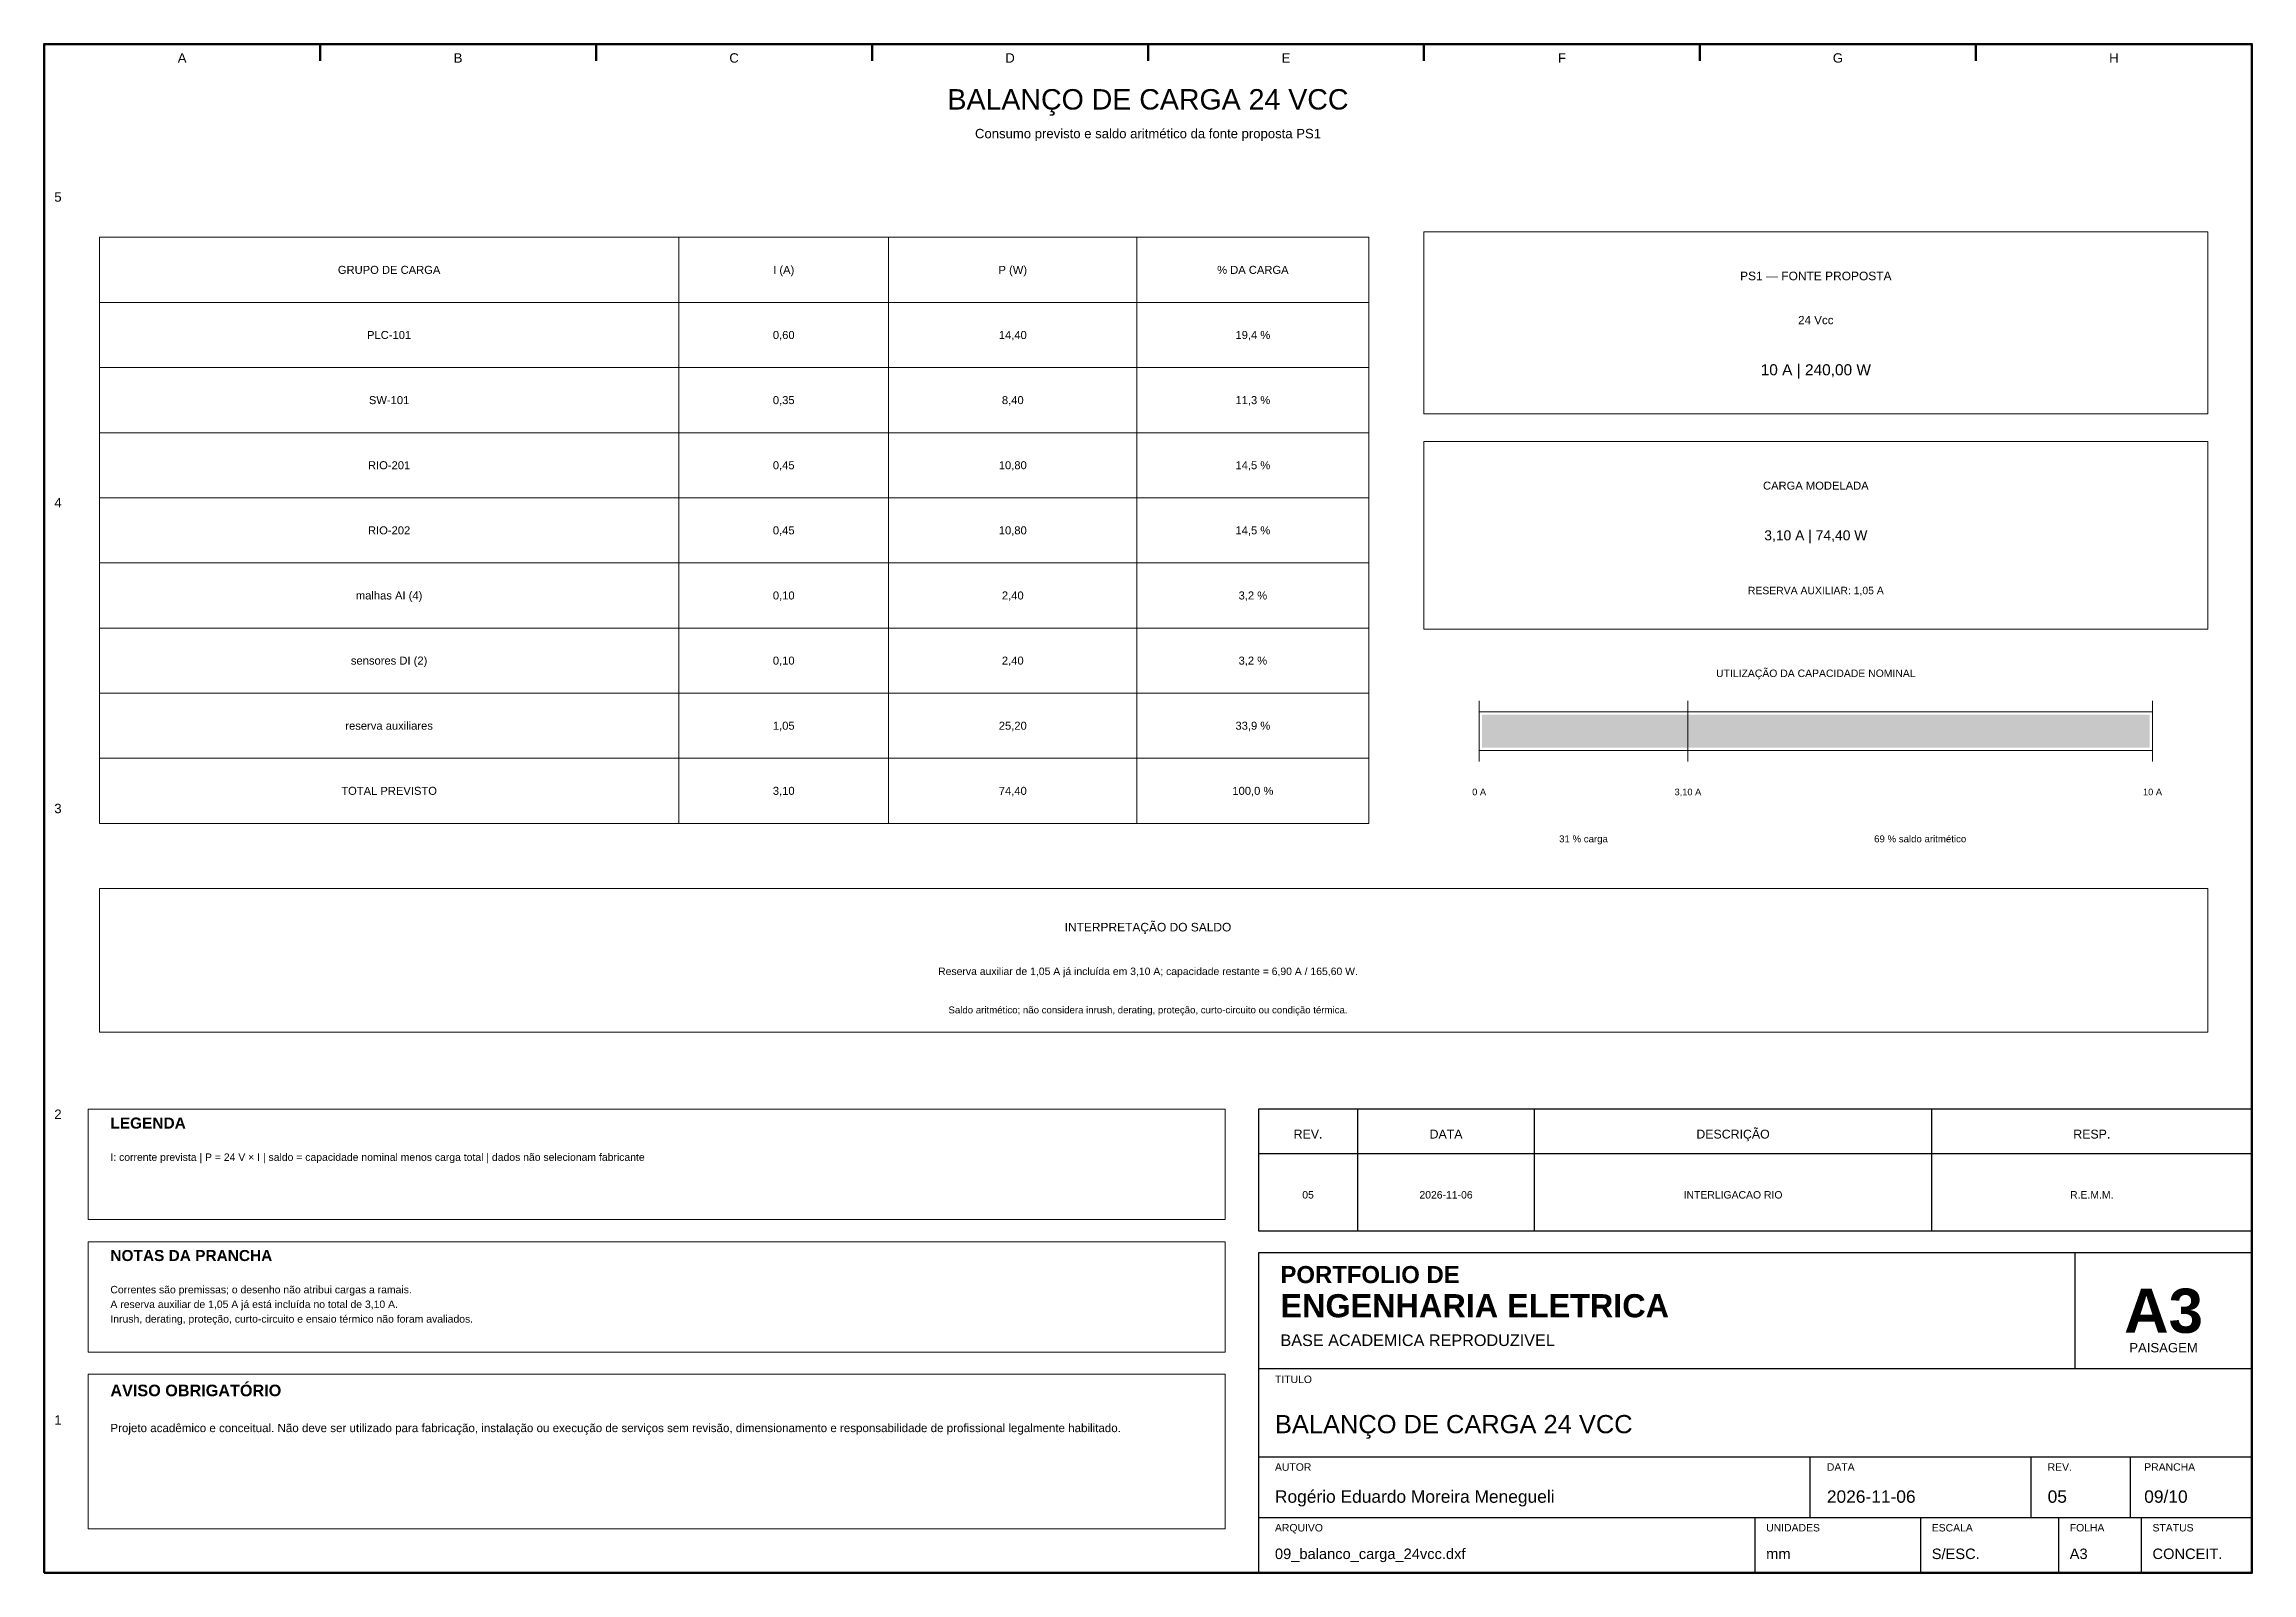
# Model space of a CAD drawing. Header units: millimetres. Extents: x 10 to 410, y 10 to 287.
import ezdxf
from ezdxf.enums import TextEntityAlignment as Align

# ---------------------------------------------------------------- set-up
doc = ezdxf.new("R2010")
doc.units = ezdxf.units.MM
for name, color, linetype, lineweight in [('00_MOLDURA', 7, 'CONTINUOUS', 50), ('01_CARIMBO', 7, 'CONTINUOUS', 25), ('02_TEXTO', 7, 'CONTINUOUS', 18), ('03_COTAS', 152, 'CONTINUOUS', 18), ('05_POTENCIA', 12, 'CONTINUOUS', 50), ('11_ARQUITETURA', 253, 'CONTINUOUS', 18), ('12_LEGENDA', 7, 'CONTINUOUS', 18), ('13_NOTAS', 7, 'CONTINUOUS', 18)]:
    doc.layers.add(name, color=color, linetype=linetype, lineweight=lineweight)
doc.styles.add('PORTFOLIO_TEXTO', font='arial.ttf')
doc.styles.add('PORTFOLIO_TITULO', font='arialbd.ttf', dxfattribs={"width": 0.92})

# ---------------------------------------------------------------- blocks, each defined once
blk = doc.blocks.new('CARIMBO_A3')
at = {"layer": '01_CARIMBO'}
for p, q in [((148, 37), (148, 58)), ((0, 37), (180, 37)), ((0, 21), (180, 21)), ((100, 10), (100, 21)), ((140, 10), (140, 21)), ((158, 10), (158, 21)), ((0, 10), (180, 10)), ((90, 0), (90, 10)), ((120, 0), (120, 10)), ((145, 0), (145, 10)), ((160, 0), (160, 10))]:
    blk.add_line(p, q, dxfattribs=at)
blk.add_lwpolyline([(0, 0), (180, 0), (180, 58), (0, 58)], close=True, dxfattribs=at)
at = {"layer": '01_CARIMBO', "style": 'PORTFOLIO_TEXTO'}
for s, p in [('TITULO', (3, 34.4)), ('AUTOR', (3, 18.5)), ('DATA', (103, 18.5)), ('REV.', (143, 18.5)), ('PRANCHA', (160.5, 18.5)), ('ARQUIVO', (3, 7.5)), ('UNIDADES', (92, 7.5)), ('ESCALA', (122, 7.5)), ('FOLHA', (147, 7.5)), ('STATUS', (162, 7.5))]:
    blk.add_text(s, height=1.35, dxfattribs=at).set_placement(p)
at = {"layer": '02_TEXTO'}
for s, height, style, p in [('PORTFOLIO DE', 3.1, 'PORTFOLIO_TITULO', (4, 52.5)), ('ENGENHARIA ELETRICA', 4.2, 'PORTFOLIO_TITULO', (4, 46.3)), ('BASE ACADEMICA REPRODUZIVEL', 2.1, 'PORTFOLIO_TEXTO', (4, 41.1))]:
    blk.add_text(s, height=height, dxfattribs=dict(at, style=style)).set_placement(p)
for s, height, style, p in [('A3', 8, 'PORTFOLIO_TITULO', (164, 47.5)), ('PAISAGEM', 1.7, 'PORTFOLIO_TEXTO', (164, 40.8))]:
    blk.add_text(s, height=height, dxfattribs=dict(at, style=style)).set_placement(p, align=Align.MIDDLE_CENTER)
at = {"layer": '02_TEXTO', "style": 'PORTFOLIO_TEXTO'}
for tag, p, height in [('TITULO', (3, 25.3), 3.3), ('AUTOR', (3, 12.7), 2.25), ('DATA', (103, 12.7), 2.25), ('REVISAO', (143, 12.7), 2.25), ('PRANCHA', (160.5, 12.7), 2.25), ('ARQUIVO', (3, 2.5), 1.9), ('UNIDADES', (92, 2.5), 1.9), ('ESCALA', (122, 2.5), 1.9), ('FOLHA', (147, 2.5), 1.9), ('STATUS', (162, 2.5), 1.9)]:
    blk.add_attdef(tag, p, '', height=height, dxfattribs=at)

msp = doc.modelspace()

# ---------------------------------------------------------------- hatches: boundary and pattern name
at = {"layer": '05_POTENCIA'}
h = msp.add_hatch(color=256, dxfattribs=at)
h.dxf.hatch_style = 1
h.paths.add_polyline_path([(270.5, 159.5), (307.82, 159.5), (307.82, 165.5), (270.5, 165.5)])
at = {"layer": '11_ARQUITETURA'}
h = msp.add_hatch(color=256, dxfattribs=at)
h.dxf.hatch_style = 1
h.paths.add_polyline_path([(307.82, 159.5), (391.5, 159.5), (391.5, 165.5), (307.82, 165.5)])

# ---------------------------------------------------------------- linework, layer by layer
at = {"layer": '00_MOLDURA'}
for p, q in [((60, 287), (60, 284)), ((110, 287), (110, 284)), ((160, 287), (160, 284)), ((210, 287), (210, 284)), ((260, 287), (260, 284)), ((310, 287), (310, 284)), ((360, 287), (360, 284))]:
    msp.add_line(p, q, dxfattribs=at)
msp.add_lwpolyline([(10, 10), (410, 10), (410, 287), (10, 287)], close=True, dxfattribs=at)
at = {"layer": '01_CARIMBO'}
for p, q in [((248, 72), (248, 94)), ((280, 72), (280, 94)), ((352, 72), (352, 94)), ((230, 86), (410, 86))]:
    msp.add_line(p, q, dxfattribs=at)
msp.add_lwpolyline([(230, 72), (410, 72), (410, 94), (230, 94)], close=True, dxfattribs=at)
at = {"layer": '03_COTAS'}
for p, q in [((270, 157), (270, 168)), ((307.82, 157), (307.82, 168)), ((392, 157), (392, 168))]:
    msp.add_line(p, q, dxfattribs=at)
at = {"layer": '12_LEGENDA'}
for p, q in [((125, 145.8), (125, 252)), ((163, 145.8), (163, 252)), ((208, 145.8), (208, 252)), ((20, 240.2), (250, 240.2)), ((20, 228.4), (250, 228.4)), ((20, 216.6), (250, 216.6)), ((20, 204.8), (250, 204.8)), ((20, 193), (250, 193)), ((20, 181.2), (250, 181.2)), ((20, 169.4), (250, 169.4)), ((20, 157.6), (250, 157.6))]:
    msp.add_line(p, q, dxfattribs=at)
for points in [[(20, 145.8), (250, 145.8), (250, 252), (20, 252)], [(270, 159), (392, 159), (392, 166), (270, 166)], [(18, 74), (224, 74), (224, 94), (18, 94)]]:
    msp.add_lwpolyline(points, close=True, dxfattribs=at)
at = {"layer": '13_NOTAS'}
for points in [[(260, 220), (402, 220), (402, 253), (260, 253)], [(260, 181), (402, 181), (402, 215), (260, 215)], [(20, 108), (402, 108), (402, 134), (20, 134)], [(18, 50), (224, 50), (224, 70), (18, 70)], [(18, 18), (224, 18), (224, 46), (18, 46)]]:
    msp.add_lwpolyline(points, close=True, dxfattribs=at)

# ---------------------------------------------------------------- block references
at = {"layer": '01_CARIMBO'}
msp.add_blockref('CARIMBO_A3', (230, 10), dxfattribs=at).add_auto_attribs({'TITULO': 'BALANÇO DE CARGA 24 VCC', 'AUTOR': 'Rogério Eduardo Moreira Menegueli', 'DATA': '2026-11-06', 'REVISAO': '05', 'PRANCHA': '09/10', 'ARQUIVO': '09_balanco_carga_24vcc.dxf', 'UNIDADES': 'mm', 'ESCALA': 'S/ESC.', 'FOLHA': 'A3', 'STATUS': 'CONCEIT.'})

# ---------------------------------------------------------------- texts
at = {"layer": '00_MOLDURA', "style": 'PORTFOLIO_TEXTO'}
for s, p in [('A', (35, 284.5)), ('B', (85, 284.5)), ('C', (135, 284.5)), ('D', (185, 284.5)), ('E', (235, 284.5)), ('F', (285, 284.5)), ('G', (335, 284.5)), ('H', (385, 284.5)), ('5', (12.5, 259.3)), ('4', (12.5, 203.9)), ('3', (12.5, 148.5)), ('2', (12.5, 93.1)), ('1', (12.5, 37.7))]:
    msp.add_text(s, height=1.7, dxfattribs=at).set_placement(p, align=Align.MIDDLE_CENTER)
at = {"layer": '01_CARIMBO', "style": 'PORTFOLIO_TEXTO'}
for s, p in [('REV.', (239, 89.5)), ('DATA', (264, 89.5)), ('DESCRIÇÃO', (316, 89.5)), ('RESP.', (381, 89.5))]:
    msp.add_text(s, height=1.6, dxfattribs=at).set_placement(p, align=Align.MIDDLE_CENTER)
at = {"layer": '02_TEXTO', "style": 'PORTFOLIO_TEXTO'}
for s, height, p in [('BALANÇO DE CARGA 24 VCC', 3.7, (210, 277)), ('Consumo previsto e saldo aritmético da fonte proposta PS1', 1.7, (210, 270.8)), ('PLC-101', 1.45, (72.5, 234.3)), ('0,60', 1.45, (144, 234.3)), ('14,40', 1.45, (185.5, 234.3)), ('19,4 %', 1.45, (229, 234.3)), ('SW-101', 1.45, (72.5, 222.5)), ('0,35', 1.45, (144, 222.5)), ('8,40', 1.45, (185.5, 222.5)), ('11,3 %', 1.45, (229, 222.5)), ('RIO-201', 1.45, (72.5, 210.7)), ('0,45', 1.45, (144, 210.7)), ('10,80', 1.45, (185.5, 210.7)), ('14,5 %', 1.45, (229, 210.7)), ('RIO-202', 1.45, (72.5, 198.9)), ('0,45', 1.45, (144, 198.9)), ('10,80', 1.45, (185.5, 198.9)), ('14,5 %', 1.45, (229, 198.9)), ('malhas AI (4)', 1.45, (72.5, 187.1)), ('0,10', 1.45, (144, 187.1)), ('2,40', 1.45, (185.5, 187.1)), ('3,2 %', 1.45, (229, 187.1)), ('sensores DI (2)', 1.45, (72.5, 175.3)), ('0,10', 1.45, (144, 175.3)), ('2,40', 1.45, (185.5, 175.3)), ('3,2 %', 1.45, (229, 175.3)), ('reserva auxiliares', 1.45, (72.5, 163.5)), ('1,05', 1.45, (144, 163.5)), ('25,20', 1.45, (185.5, 163.5)), ('33,9 %', 1.45, (229, 163.5)), ('TOTAL PREVISTO', 1.45, (72.5, 151.7)), ('3,10', 1.45, (144, 151.7)), ('74,40', 1.45, (185.5, 151.7)), ('100,0 %', 1.45, (229, 151.7)), ('0 A', 1.2, (270, 151.5)), ('3,10 A', 1.2, (307.82, 151.5)), ('10 A', 1.2, (392, 151.5)), ('05', 1.35, (239, 78.5)), ('2026-11-06', 1.35, (264, 78.5)), ('INTERLIGACAO RIO', 1.35, (316, 78.5)), ('R.E.M.M.', 1.35, (381, 78.5))]:
    msp.add_text(s, height=height, dxfattribs=at).set_placement(p, align=Align.MIDDLE_CENTER)
at = {"layer": '05_POTENCIA', "style": 'PORTFOLIO_TEXTO'}
for s, height, p in [('24 Vcc', 1.5, (331, 237)), ('10 A | 240,00 W', 2, (331, 228)), ('3,10 A | 74,40 W', 1.8, (331, 198)), ('31 % carga', 1.25, (288.91, 143))]:
    msp.add_text(s, height=height, dxfattribs=at).set_placement(p, align=Align.MIDDLE_CENTER)
at = {"layer": '11_ARQUITETURA', "style": 'PORTFOLIO_TEXTO'}
msp.add_text('69 % saldo aritmético', height=1.25, dxfattribs=at).set_placement((349.91, 143), align=Align.MIDDLE_CENTER)
at = {"layer": '12_LEGENDA', "style": 'PORTFOLIO_TEXTO'}
for s, height, p in [('GRUPO DE CARGA', 1.45, (72.5, 246.1)), ('I (A)', 1.45, (144, 246.1)), ('P (W)', 1.45, (185.5, 246.1)), ('% DA CARGA', 1.45, (229, 246.1)), ('UTILIZAÇÃO DA CAPACIDADE NOMINAL', 1.35, (331, 173))]:
    msp.add_text(s, height=height, dxfattribs=at).set_placement(p, align=Align.MIDDLE_CENTER)
at = {"layer": '12_LEGENDA', "style": 'PORTFOLIO_TITULO'}
msp.add_text('LEGENDA', height=2, dxfattribs=at).set_placement((22, 90.5))
at = {"layer": '12_LEGENDA', "insert": (22, 86), "char_height": 1.35, "width": 198, "attachment_point": 1, "line_spacing_factor": 1.18, "style": 'PORTFOLIO_TEXTO'}
msp.add_mtext('I: corrente prevista | P = 24 V × I | saldo = capacidade nominal menos carga total | dados não selecionam fabricante', dxfattribs=at)
at = {"layer": '13_NOTAS', "style": 'PORTFOLIO_TEXTO'}
for s, height, p in [('PS1 — FONTE PROPOSTA', 1.55, (331, 245)), ('CARGA MODELADA', 1.45, (331, 207)), ('RESERVA AUXILIAR: 1,05 A', 1.35, (331, 188)), ('INTERPRETAÇÃO DO SALDO', 1.55, (210, 127)), ('Reserva auxiliar de 1,05 A já incluída em 3,10 A; capacidade restante = 6,90 A / 165,60 W.', 1.35, (210, 119)), ('Saldo aritmético; não considera inrush, derating, proteção, curto-circuito ou condição térmica.', 1.25, (210, 112))]:
    msp.add_text(s, height=height, dxfattribs=at).set_placement(p, align=Align.MIDDLE_CENTER)
at = {"layer": '13_NOTAS', "style": 'PORTFOLIO_TITULO'}
for s, height, p in [('NOTAS DA PRANCHA', 2, (22, 66.5)), ('AVISO OBRIGATÓRIO', 2.1, (22, 42))]:
    msp.add_text(s, height=height, dxfattribs=at).set_placement(p)
at = {"layer": '13_NOTAS', "width": 198, "attachment_point": 1, "line_spacing_factor": 1.18, "style": 'PORTFOLIO_TEXTO'}
for s, insert, char_height in [('Correntes são premissas; o desenho não atribui cargas a ramais.\\PA reserva auxiliar de 1,05 A já está incluída no total de 3,10 A.\\PInrush, derating, proteção, curto-circuito e ensaio térmico não foram avaliados.', (22, 62), 1.35), ('Projeto acadêmico e conceitual. Não deve ser utilizado para fabricação, instalação ou execução de serviços sem revisão, dimensionamento e responsabilidade de profissional legalmente habilitado.', (22, 37), 1.5)]:
    msp.add_mtext(s, dxfattribs=dict(at, insert=insert, char_height=char_height))

doc.saveas('drawing.dxf')
